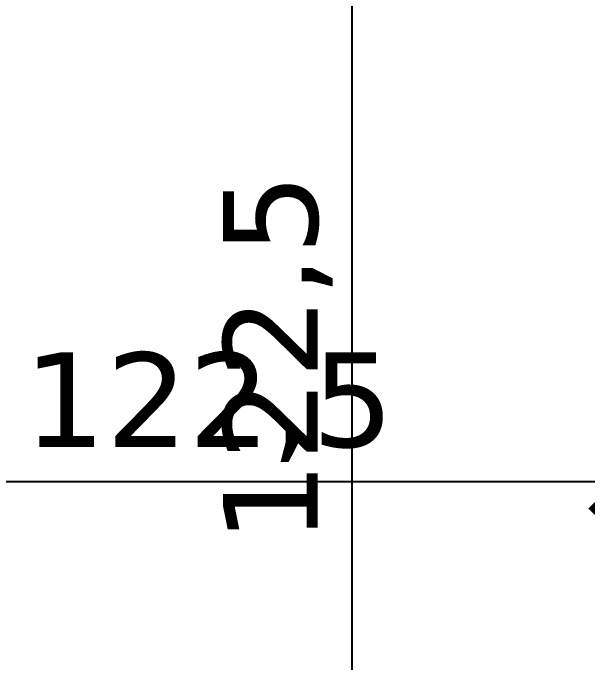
# Model space of a CAD drawing. Header units: centimetres. Extents: x -135 to 4159, y -1445 to 1077.
# Drawn here: x 1366.2 to 1451.5, y 334.8 to 431.2 of the extents above; entities that cross this region are included whole.
import ezdxf

# ---------------------------------------------------------------- set-up
doc = ezdxf.new("R2010")
doc.units = ezdxf.units.CM
doc.layers.add('OZEL_PANEL_OLCU_CM', color=3, linetype='Continuous')
doc.styles.add('PORTMAN', font='DejaVuSans.ttf')
doc.dimstyles.new('PORTMAN', dxfattribs={"dimtxt": 14, "dimasz": 9, "dimexe": 6, "dimexo": 5, "dimgap": 4, "dimtad": 1, "dimtxsty": 'PORTMAN', "dimblk": 'ARCHTICK', "dimcen": 2.5, "dimazin": 3, "dimtfac": 0.5, "dimtmove": 2, "dimatfit": 3})

# ---------------------------------------------------------------- blocks, each defined once
blk = doc.blocks.new('_ARCHTICK')
at = {"color": 0, "linetype": 'BYBLOCK', "const_width": 0.15}
blk.add_lwpolyline([(-0.5, -0.5), (0.5, 0.5)], dxfattribs=at)

msp = doc.modelspace()

# ---------------------------------------------------------------- dimensions: what is measured, and where the dimension line sits
at = {"layer": 'OZEL_PANEL_OLCU_CM'}
msp.add_linear_dim(base=(1416.5, 318.75), p1=(1462.5, 318.75), p2=(1462.5, 441.25), angle=90, dimstyle='PORTMAN', override={"dimtxt": 14, "dimasz": 9, "dimexe": 6, "dimexo": 5, "dimdec": 2, "dimzin": 8, "dimdsep": 44}, dxfattribs=at).render()
msp.add_linear_dim(base=(1334, 361.75), p1=(1334, 315.75), p2=(1456.5, 315.75), dimstyle='PORTMAN', override={"dimtxt": 14, "dimasz": 9, "dimexe": 6, "dimexo": 5, "dimdec": 2, "dimzin": 8, "dimdsep": 44}, dxfattribs=at).render()

doc.saveas('drawing.dxf')
